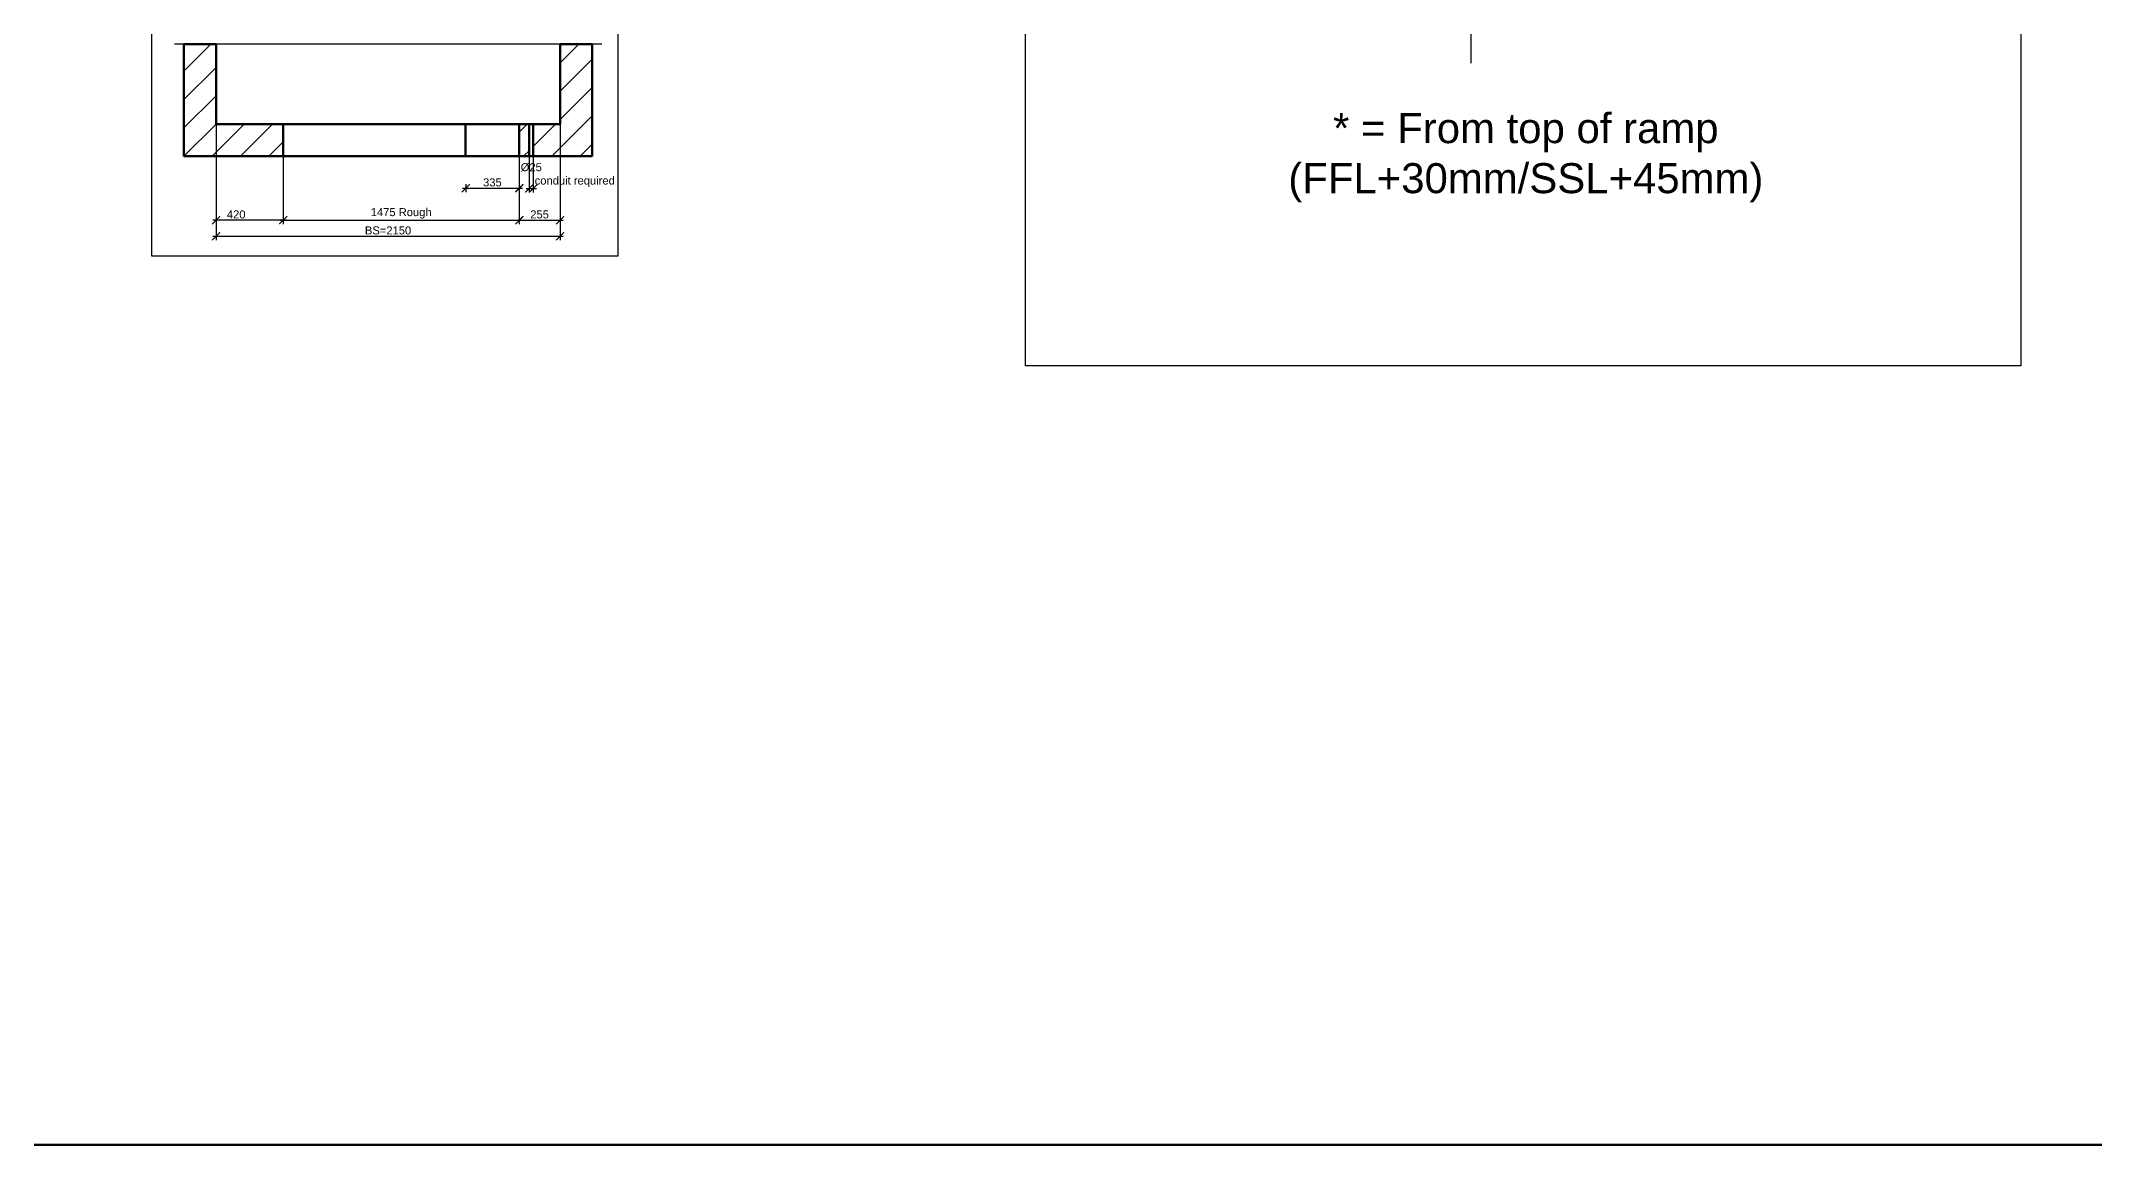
# Model space of a CAD drawing. Header units: millimetres. Extents: x -2854 to 202754, y -48725 to 27067.
# Drawn here: x 11004 to 23838, y -48725 to -41830 of the extents above; entities that cross this region are included whole.
import ezdxf

# ---------------------------------------------------------------- set-up
doc = ezdxf.new("R2010")
doc.units = ezdxf.units.MM
doc.linetypes.add('AM_ISO08W050', pattern=[18, 12, -1.5, 3, -1.5])
for name, color, linetype, lineweight in [('AM_0', 7, 'Continuous', 50), ('AM_5', 3, 'Continuous', 25), ('AM_8', 1, 'Continuous', 25), ('LDCar-AM_4', 3, 'Continuous', 25), ('LDShaft-AM_0', 7, 'Continuous', 50), ('LDShaft-AM_5', 3, 'Continuous', 25), ('LDShaft-AM_7', 4, 'AM_ISO08W050', 25)]:
    doc.layers.add(name, color=color, linetype=linetype, lineweight=lineweight)
doc.layers.add('AM_VIEWS', color=1, linetype='Continuous', lineweight=25, plot=False)
doc.styles.add('LD', font='ARIALUNI.ttf')
doc.dimstyles.new('LIFT', dxfattribs={"dimtxt": 2.5, "dimasz": 2.5, "dimexe": 1.25, "dimexo": 0, "dimgap": 0.5, "dimtad": 1, "dimdec": 0, "dimzin": 1, "dimdsep": 46, "dimtxsty": 'LD', "dimblk": 'ARCHTICK', "dimcen": 0, "dimdle": 1, "dimclrd": 3, "dimclre": 3, "dimclrt": 4, "dimadec": 0, "dimazin": 0, "dimtp": 0.1, "dimtm": 0.1, "dimtfac": 0.71, "dimtdec": 0, "dimtix": 1, "dimtmove": 0, "dimatfit": 3, "dimfxl": 1, "dimtolj": 1, "dimarcsym": 0})
doc.dimstyles.new('LIFT$0', dxfattribs={"dimtxt": 2.5, "dimasz": 2.5, "dimexe": 1.25, "dimexo": 0, "dimgap": 0.5, "dimtad": 1, "dimdec": 0, "dimzin": 1, "dimdsep": 46, "dimtxsty": 'LD', "dimblk1": 'ARCHTICK', "dimblk2": 'ARCHTICK', "dimsah": 1, "dimcen": 0, "dimdle": 1, "dimclrd": 3, "dimclre": 3, "dimclrt": 4, "dimadec": 0, "dimazin": 0, "dimtp": 0.1, "dimtm": 0.1, "dimtfac": 0.71, "dimtdec": 0, "dimtix": 1, "dimtmove": 0, "dimatfit": 3, "dimfxl": 1, "dimtolj": 1, "dimarcsym": 0})

# ---------------------------------------------------------------- blocks, each defined once
blk = doc.blocks.new('LD_20260610085844_0000005C')
at = {"layer": 'LDShaft-AM_0'}
for p, q in [((0, 498.794), (-200, 498.794)), ((-200, 498.794), (-200, -200)), ((0, 498.794), (0, 0)), ((0, 0), (0, 498.794)), ((2150, 0), (2150, 498.794)), ((2150, 498.794), (2150, 0)), ((2350, 498.794), (2150, 498.794)), ((2350, -200), (2350, 498.794)), ((0, 0), (2150, 0)), ((420, 0), (0, 0)), ((1560, 0), (420, 0)), ((420, -200), (420, 0)), ((1895, 0), (1560, 0)), ((1560, -200), (1560, 0)), ((1957.5, 0), (1895, 0)), ((1895, 0), (1895, -200)), ((1982.5, 0), (1957.5, 0)), ((1957.5, -200), (1957.5, 0)), ((2150, 0), (1982.5, 0)), ((1982.5, 0), (1982.5, -200)), ((-200, -200), (0, -200)), ((0, -200), (420, -200)), ((420, -200), (1560, -200)), ((1560, -200), (1895, -200)), ((1895, -200), (1957.5, -200)), ((1957.5, -200), (1982.5, -200)), ((1982.5, -200), (2150, -200)), ((2150, -200), (2350, -200))]:
    blk.add_line(p, q, dxfattribs=at)
blk = doc.blocks.new('LD_20260610085844_00000061')
at = {"layer": 'AM_8'}
for p, q in [((-200, 330), (-32, 499)), ((2150, 382), (2267, 499)), ((2150, 205), (2350, 405)), ((-200, 154), (0, 354)), ((-200, -23), (0, 177)), ((2150, 29), (2350, 229)), ((-200, -200), (0, 0)), ((-23, -200), (177, 0)), ((154, -200), (354, 0)), ((1982, -139), (2121, 0)), ((2098, -200), (2350, 52)), ((330, -200), (420, -110)), ((1895, -50), (1945, 0)), ((2275, -200), (2350, -125)), ((1921, -200), (1958, -164))]:
    blk.add_line(p, q, dxfattribs=at)
blk = doc.blocks.new('_ArchTick')
at = {"color": 0, "linetype": 'ByBlock', "const_width": 0.15}
blk.add_lwpolyline([(-0.5, -0.5), (0.5, 0.5)], dxfattribs=at)
blk = doc.blocks.new('*D1563')
at = {"layer": 'Defpoints', "color": 0, "transparency": 16777216}
for p in [(14247, -42349), (13992, -42549), (14247, -42949)]:
    blk.add_point(p, dxfattribs=at)
at = {"layer": 'LDShaft-AM_5', "color": 3, "lineweight": -2, "transparency": 16777216}
for p, q in [((14247, -42349), (14247, -42974)), ((13992, -42549), (13992, -42974)), ((13972, -42949), (14267, -42949))]:
    blk.add_line(p, q, dxfattribs=at)
at = {"layer": 'LDShaft-AM_5', "color": 3, "lineweight": -2, "transparency": 16777216, "xscale": 50, "yscale": 50, "zscale": 50, "rotation": 180}
blk.add_blockref('_ArchTick', (13992, -42949), dxfattribs=at)
at = {"layer": 'LDShaft-AM_5', "color": 3, "lineweight": -2, "transparency": 16777216, "xscale": 50, "yscale": 50, "zscale": 50}
blk.add_blockref('_ArchTick', (14247, -42949), dxfattribs=at)
at = {"layer": 'LDShaft-AM_5', "color": 4, "transparency": 16777216, "insert": (14119, -42913), "char_height": 50, "attachment_point": 5, "style": 'LD'}
blk.add_mtext('\\A1;255', dxfattribs=at)
blk = doc.blocks.new('*D1564')
at = {"layer": 'Defpoints', "color": 0, "transparency": 16777216}
for p in [(12097, -42349), (12517, -42549), (12517, -42949)]:
    blk.add_point(p, dxfattribs=at)
at = {"layer": 'LDShaft-AM_5', "color": 3, "lineweight": -2, "transparency": 16777216}
for p, q in [((12097, -42349), (12097, -42974)), ((12517, -42549), (12517, -42974)), ((12537, -42949), (12077, -42949))]:
    blk.add_line(p, q, dxfattribs=at)
at = {"layer": 'LDShaft-AM_5', "color": 3, "lineweight": -2, "transparency": 16777216, "xscale": 50, "yscale": 50, "zscale": 50, "rotation": 180}
blk.add_blockref('_ArchTick', (12097, -42949), dxfattribs=at)
at = {"layer": 'LDShaft-AM_5', "color": 3, "lineweight": -2, "transparency": 16777216, "xscale": 50, "yscale": 50, "zscale": 50}
blk.add_blockref('_ArchTick', (12517, -42949), dxfattribs=at)
at = {"layer": 'LDShaft-AM_5', "color": 4, "transparency": 16777216, "insert": (12223, -42913), "char_height": 50, "attachment_point": 5, "style": 'LD'}
blk.add_mtext('\\A1;420', dxfattribs=at)
blk = doc.blocks.new('*D1565')
at = {"layer": 'AM_5', "color": 3, "lineweight": -2, "transparency": 16777216}
for p, q in [((13657, -42724), (13657, -42774)), ((13992, -42724), (13992, -42774)), ((13637, -42749), (14012, -42749))]:
    blk.add_line(p, q, dxfattribs=at)
at = {"layer": 'Defpoints', "color": 0, "transparency": 16777216}
for p in [(13657, -42724), (13992, -42724), (13992, -42749)]:
    blk.add_point(p, dxfattribs=at)
at = {"layer": 'AM_5', "color": 3, "lineweight": -2, "transparency": 16777216, "xscale": 50, "yscale": 50, "zscale": 50, "rotation": 180}
blk.add_blockref('_ArchTick', (13657, -42749), dxfattribs=at)
at = {"layer": 'AM_5', "color": 3, "lineweight": -2, "transparency": 16777216, "xscale": 50, "yscale": 50, "zscale": 50}
blk.add_blockref('_ArchTick', (13992, -42749), dxfattribs=at)
at = {"layer": 'AM_5', "color": 4, "transparency": 16777216, "insert": (13824, -42713), "char_height": 50, "attachment_point": 5, "style": 'LD'}
blk.add_mtext('\\A1;335', dxfattribs=at)
blk = doc.blocks.new('*D1566')
at = {"layer": 'Defpoints', "color": 0, "transparency": 16777216}
for p in [(12517, -42549), (13992, -42549), (13992, -42949)]:
    blk.add_point(p, dxfattribs=at)
at = {"layer": 'LDShaft-AM_5', "color": 3, "lineweight": -2, "transparency": 16777216}
for p, q in [((12517, -42549), (12517, -42974)), ((13992, -42549), (13992, -42974)), ((12497, -42949), (14012, -42949))]:
    blk.add_line(p, q, dxfattribs=at)
at = {"layer": 'LDShaft-AM_5', "color": 3, "lineweight": -2, "transparency": 16777216, "xscale": 50, "yscale": 50, "zscale": 50, "rotation": 180}
blk.add_blockref('_ArchTick', (12517, -42949), dxfattribs=at)
at = {"layer": 'LDShaft-AM_5', "color": 3, "lineweight": -2, "transparency": 16777216, "xscale": 50, "yscale": 50, "zscale": 50}
blk.add_blockref('_ArchTick', (13992, -42949), dxfattribs=at)
at = {"layer": 'LDShaft-AM_5', "color": 4, "transparency": 16777216, "insert": (13254, -42906), "char_height": 50, "attachment_point": 5, "style": 'LD'}
blk.add_mtext('\\A1;1475 Rough ', dxfattribs=at)
blk = doc.blocks.new('*D1567')
at = {"layer": 'Defpoints', "color": 0, "transparency": 16777216}
for p in [(12097, -42349), (14247, -42349), (14247, -43049)]:
    blk.add_point(p, dxfattribs=at)
at = {"layer": 'LDShaft-AM_5', "color": 3, "lineweight": -2, "transparency": 16777216}
for p, q in [((12097, -42349), (12097, -43074)), ((14247, -42349), (14247, -43074)), ((12077, -43049), (14267, -43049))]:
    blk.add_line(p, q, dxfattribs=at)
at = {"layer": 'LDShaft-AM_5', "color": 3, "lineweight": -2, "transparency": 16777216, "xscale": 50, "yscale": 50, "zscale": 50, "rotation": 180}
blk.add_blockref('_ArchTick', (12097, -43049), dxfattribs=at)
at = {"layer": 'LDShaft-AM_5', "color": 3, "lineweight": -2, "transparency": 16777216, "xscale": 50, "yscale": 50, "zscale": 50}
blk.add_blockref('_ArchTick', (14247, -43049), dxfattribs=at)
at = {"layer": 'LDShaft-AM_5', "color": 4, "transparency": 16777216, "insert": (13172, -43013), "char_height": 50, "attachment_point": 5, "style": 'LD'}
blk.add_mtext('\\A1;BS=2150', dxfattribs=at)
blk = doc.blocks.new('LD_20260610085844_00000063')
at = {"layer": 'LDCar-AM_4'}
blk.add_line((2410, 498.794), (-260, 498.794), dxfattribs=at)
blk = doc.blocks.new('LD_20260610085844_000000A4')
at = {"layer": 'LDShaft-AM_7'}
blk.add_line((0, -20061), (0, 4980), dxfattribs=at)
blk = doc.blocks.new('*D1612')
at = {"layer": 'Defpoints', "color": 0, "transparency": 16777216}
for p in [(14054, -42549), (14079, -42549), (14079, -42751)]:
    blk.add_point(p, dxfattribs=at)
at = {"layer": 'LDShaft-AM_5', "color": 3, "lineweight": -2, "transparency": 16777216}
for p, q in [((14054, -42549), (14054, -42776)), ((14079, -42549), (14079, -42776)), ((14034, -42751), (14099, -42751))]:
    blk.add_line(p, q, dxfattribs=at)
at = {"layer": 'LDShaft-AM_5', "color": 3, "lineweight": -2, "transparency": 16777216, "xscale": 50, "yscale": 50, "zscale": 50, "rotation": 180}
blk.add_blockref('_ArchTick', (14054, -42751), dxfattribs=at)
at = {"layer": 'LDShaft-AM_5', "color": 3, "lineweight": -2, "transparency": 16777216, "xscale": 50, "yscale": 50, "zscale": 50}
blk.add_blockref('_ArchTick', (14079, -42751), dxfattribs=at)
at = {"layer": 'LDShaft-AM_5', "color": 4, "transparency": 16777216, "insert": (14067, -42667), "char_height": 50, "attachment_point": 5, "style": 'LD'}
blk.add_mtext('\\A1;%%C25 \\P                            conduit required', dxfattribs=at)

msp = doc.modelspace()

# ---------------------------------------------------------------- linework, layer by layer
at = {"layer": 'AM_0'}
msp.add_lwpolyline([(-2854.2, -11515), (202753.5, -11515), (202753.5, -48725.1), (-2854.2, -48725.1)], close=True, dxfattribs=at)
at = {"layer": 'AM_VIEWS'}
for points in [[(17155.7, -16026.6), (23374.5, -16026.6), (23374.5, -43858.8), (17155.7, -43858.8)], [(11696.8, -41493.3), (14606.8, -41493.3), (14606.8, -43173.8), (11696.8, -43173.8)]]:
    msp.add_lwpolyline(points, close=True, dxfattribs=at)

# ---------------------------------------------------------------- block references
for name, p in [('LD_20260610085844_000000A4', (19940.7, -21906.6)), ('LD_20260610085844_00000063', (12096.8, -42348.8)), ('LD_20260610085844_0000005C', (12096.8, -42348.8)), ('LD_20260610085844_00000061', (12096.8, -42348.8))]:
    msp.add_blockref(name, p)

# ---------------------------------------------------------------- texts
at = {"layer": 'LDShaft-AM_0', "insert": (20281.9, -42558.2), "char_height": 187.5, "attachment_point": 5, "style": 'LD'}
msp.add_mtext('\\fArial Unicode MS|b0|i0;\\l\\C7;* = From top of ramp\\P(FFL+30mm/SSL+45mm)', dxfattribs=at)

# ---------------------------------------------------------------- dimensions: what is measured, and where the dimension line sits
at = {"layer": 'AM_5'}
dim = msp.add_linear_dim(base=(13991.8, -42748.8), p1=(13656.8, -42723.8), p2=(13991.8, -42723.8), dimstyle='LIFT', override={"dimscale": 20, "dimtxt": 2.5, "dimtix": 1}, dxfattribs=at)
dim.commit()
dim.dimension.update_dxf_attribs({"geometry": '*D1565', "text_midpoint": (13824.3, -42713.2)})
at = {"layer": 'LDShaft-AM_5'}
for base, p1, p2, override, picture, middle in [((12516.8, -42948.8), (12096.8, -42348.8), (12516.8, -42548.8), {"dimscale": 20, "dimtxt": 2.5, "dimjust": 1, "dimtix": 0}, '*D1564', (12223, -42913.2)), ((14246.8, -42948.8), (13991.8, -42548.8), (14246.8, -42348.8), {"dimscale": 20, "dimtxt": 2.5, "dimtix": 1}, '*D1563', (14119.3, -42913.2))]:
    dim = msp.add_linear_dim(base=base, p1=p1, p2=p2, dimstyle='LIFT', override=override, dxfattribs=at)
    dim.commit()
    dim.dimension.update_dxf_attribs({"geometry": picture, "text_midpoint": middle})
for base, p1, p2, text, picture, middle in [((14246.8, -43048.8), (12096.8, -42348.8), (14246.8, -42348.8), 'BS=<>', '*D1567', (13171.8, -43012.9)), ((13991.8, -42948.8), (12516.8, -42548.8), (13991.8, -42548.8), '<> Rough ', '*D1566', (13254.3, -42906.3))]:
    dim = msp.add_linear_dim(base=base, p1=p1, p2=p2, text=text, dimstyle='LIFT', override={"dimscale": 20, "dimtxt": 2.5, "dimtix": 1}, dxfattribs=at)
    dim.commit()
    dim.dimension.update_dxf_attribs({"geometry": picture, "text_midpoint": middle})
dim = msp.add_linear_dim(base=(14079.3, -42750.9), p1=(14054.3, -42548.8), p2=(14079.3, -42548.8), text='%%C<> \\P                            conduit required', dimstyle='LIFT$0', override={"dimscale": 20, "dimpost": '', "dimblk": 'ArchTick', "dimsah": 0}, dxfattribs=at)
dim.commit()
dim.dimension.update_dxf_attribs({"geometry": '*D1612', "text_midpoint": (14066.8, -42750.9), "dimtype": 160})

doc.saveas('drawing.dxf')
